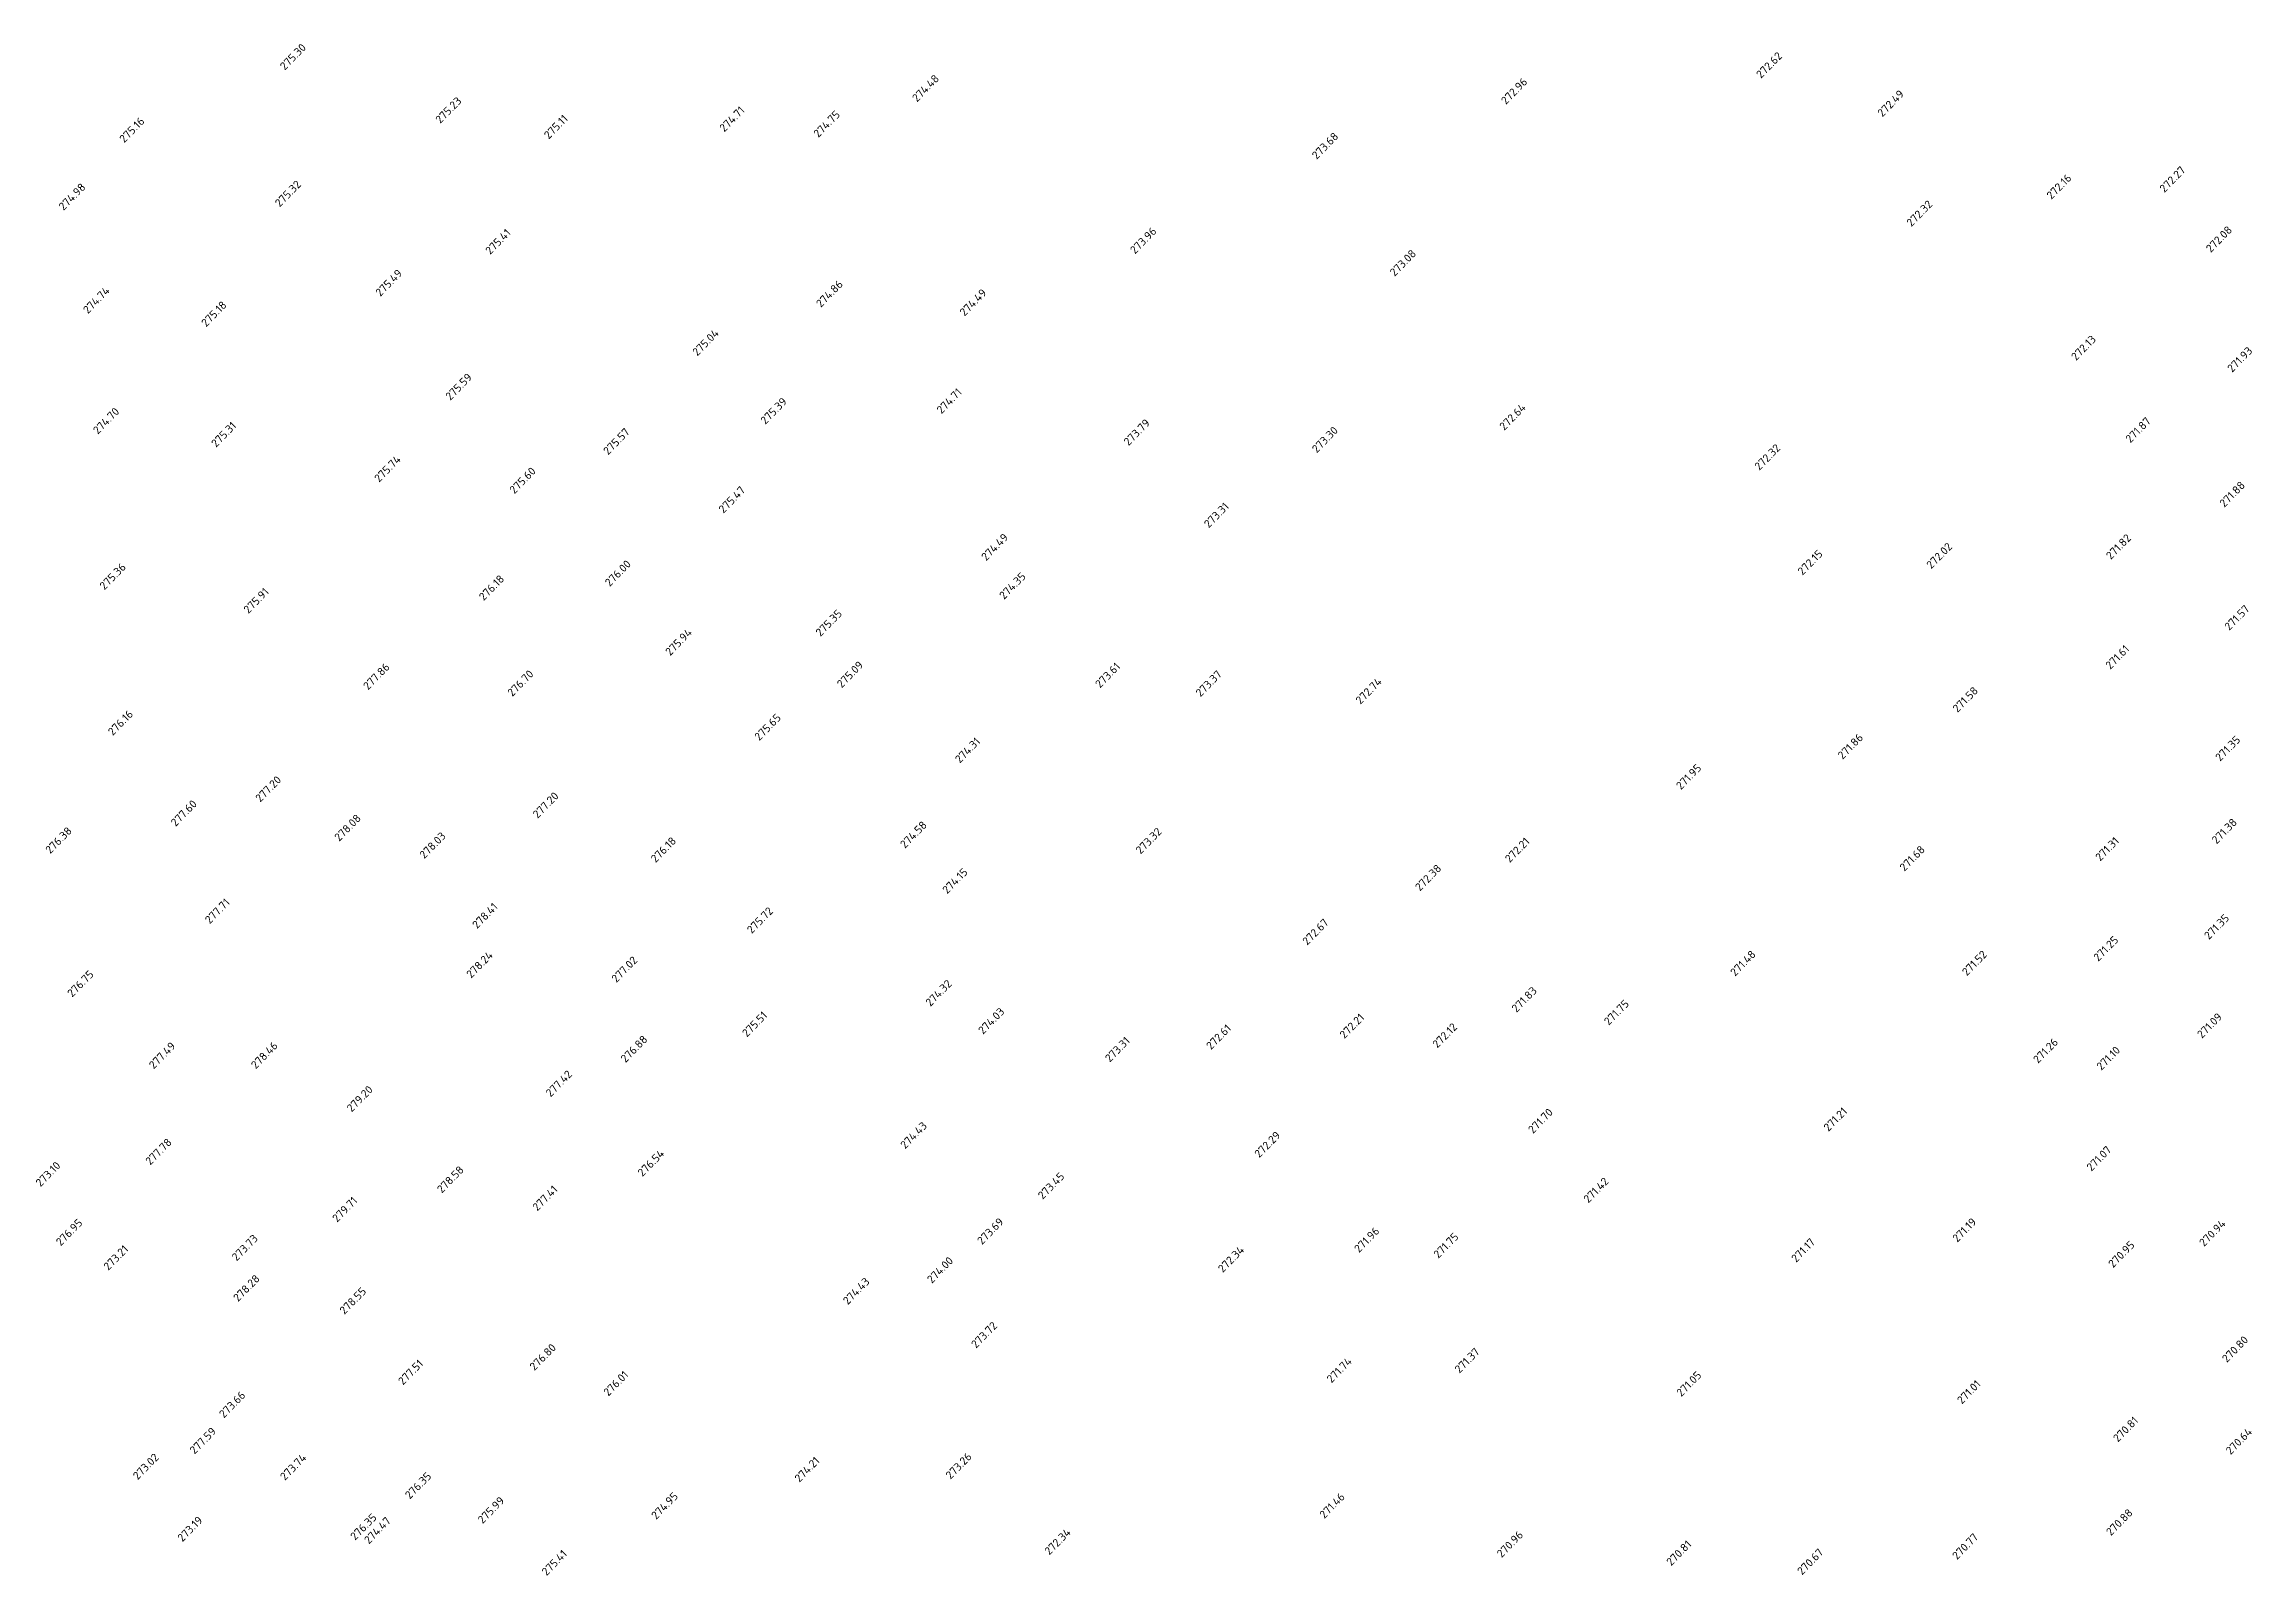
# Model space of a CAD drawing. Header units: metres. Extents: x 36952 to 37839, y 34980 to 35683.
# Drawn here: x 37191.6 to 37468.6, y 35144.2 to 35336.4 of the extents above; entities that cross this region are included whole.
import ezdxf

# ---------------------------------------------------------------- set-up
doc = ezdxf.new("R2010")
doc.units = ezdxf.units.M
doc.header["$LTSCALE"] = 5
doc.layers.add('Отметки', color=7, linetype='Continuous')
doc.styles.get("Standard").update_dxf_attribs({"font": 'simplex.shx'})

msp = doc.modelspace()

# ---------------------------------------------------------------- texts
at = {"layer": 'Отметки', "color": 7}
for s, p in [('275.30', (37221.79, 35333.11, 275.3)), ('272.62', (37407.03, 35332.07, 272.62)), ('274.48', (37301.12, 35329.11, 274.48)), ('272.96', (37375.02, 35328.79, 272.96)), ('275.23', (37241.3, 35326.41, 275.23)), ('272.49', (37422.26, 35327.24, 272.49)), ('275.16', (37201.64, 35323.99, 275.16)), ('275.11', (37254.92, 35324.46, 275.11)), ('274.71', (37276.94, 35325.35, 274.71)), ('274.75', (37288.74, 35324.65, 274.75)), ('273.68', (37351.28, 35321.91, 273.68)), ('272.27', (37457.65, 35317.75, 272.27)), ('274.98', (37194.03, 35315.5, 274.98)), ('275.32', (37221.16, 35315.93, 275.32)), ('272.16', (37443.47, 35316.89, 272.16)), ('272.32', (37425.9, 35313.47, 272.32)), ('275.41', (37247.57, 35309.96, 275.41)), ('273.96', (37328.47, 35310.03, 273.96)), ('272.08', (37463.47, 35310.22, 272.08)), ('273.08', (37361.06, 35307.23, 273.08)), ('275.49', (37233.78, 35304.7, 275.49)), ('274.74', (37197.09, 35302.53, 274.74)), ('275.18', (37211.92, 35300.89, 275.18)), ('274.86', (37289.07, 35303.32, 274.86)), ('274.49', (37307.09, 35302.23, 274.49)), ('275.04', (37273.55, 35297.23, 275.04)), ('272.13', (37446.56, 35296.66, 272.13)), ('271.93', (37466.15, 35295.18, 271.93)), ('275.59', (37242.56, 35291.67, 275.59)), ('274.71', (37304.2, 35289.97, 274.71)), ('274.70', (37198.34, 35287.41, 274.7)), ('275.39', (37282.09, 35288.64, 275.39)), ('272.64', (37374.81, 35287.9, 272.64)), ('275.31', (37213.17, 35285.77, 275.31)), ('275.57', (37262.36, 35284.82, 275.57)), ('273.79', (37327.67, 35285.97, 273.79)), ('273.30', (37351.29, 35285.07, 273.3)), ('271.87', (37453.38, 35286.33, 271.87)), ('275.74', (37233.63, 35281.38, 275.74)), ('272.32', (37406.82, 35282.88, 272.32)), ('275.60', (37250.6, 35279.93, 275.6)), ('275.47', (37276.84, 35277.5, 275.47)), ('271.88', (37465.17, 35278.25, 271.88)), ('273.31', (37337.74, 35275.66, 273.31)), ('274.49', (37309.8, 35271.53, 274.49)), ('272.02', (37428.39, 35270.51, 272.02)), ('271.82', (37450.93, 35271.68, 271.82)), ('275.36', (37199.16, 35267.88, 275.36)), ('276.00', (37262.57, 35268.3, 276)), ('272.15', (37412.24, 35269.71, 272.15)), ('275.91', (37217.23, 35264.91, 275.91)), ('276.18', (37246.76, 35266.52, 276.18)), ('274.35', (37312.05, 35266.68, 274.35)), ('275.35', (37289.01, 35262.03, 275.35)), ('271.57', (37465.79, 35262.78, 271.57)), ('275.94', (37270.15, 35259.62, 275.94)), ('271.61', (37450.86, 35257.91, 271.61)), ('277.86', (37232.24, 35255.32, 277.86)), ('276.70', (37250.34, 35254.49, 276.7)), ('275.09', (37291.68, 35255.58, 275.09)), ('273.61', (37324.09, 35255.56, 273.61)), ('273.37', (37336.7, 35254.45, 273.37)), ('272.74', (37356.77, 35253.52, 272.74)), ('271.58', (37431.69, 35252.49, 271.58)), ('276.16', (37200.21, 35249.58, 276.16)), ('275.65', (37281.33, 35248.95, 275.65)), ('274.31', (37306.5, 35246.13, 274.31)), ('271.86', (37417.27, 35246.61, 271.86)), ('271.35', (37464.64, 35246.36, 271.35)), ('271.95', (37396.98, 35242.8, 271.95)), ('277.20', (37218.71, 35241.23, 277.2)), ('277.60', (37208.1, 35238.18, 277.6)), ('277.20', (37253.52, 35239.21, 277.2)), ('276.38', (37192.36, 35234.75, 276.38)), ('278.08', (37228.62, 35236.32, 278.08)), ('274.58', (37299.61, 35235.44, 274.58)), ('273.32', (37329.18, 35234.71, 273.32)), ('271.38', (37464.2, 35235.98, 271.38)), ('278.03', (37239.3, 35234.13, 278.03)), ('276.18', (37268.33, 35233.64, 276.18)), ('272.21', (37375.51, 35233.64, 272.21)), ('271.68', (37425.03, 35232.55, 271.68)), ('271.31', (37449.59, 35233.83, 271.31)), ('274.15', (37304.91, 35229.72, 274.15)), ('272.38', (37364.23, 35230.07, 272.38)), ('277.71', (37212.38, 35225.97, 277.71)), ('278.41', (37245.92, 35225.35, 278.41)), ('275.72', (37280.39, 35224.73, 275.72)), ('272.67', (37350.09, 35223.28, 272.67)), ('271.35', (37463.24, 35223.99, 271.35)), ('271.25', (37449.35, 35221.25, 271.25)), ('278.24', (37245.18, 35219.14, 278.24)), ('277.02', (37263.4, 35218.59, 277.02)), ('271.48', (37403.78, 35219.38, 271.48)), ('271.52', (37432.86, 35219.43, 271.52)), ('276.75', (37195.11, 35216.76, 276.75)), ('274.32', (37302.8, 35215.59, 274.32)), ('274.03', (37309.41, 35212.09, 274.03)), ('271.83', (37376.35, 35214.85, 271.83)), ('271.75', (37387.93, 35213.23, 271.75)), ('275.51', (37279.78, 35211.75, 275.51)), ('272.61', (37338.02, 35210.16, 272.61)), ('272.21', (37354.76, 35211.55, 272.21)), ('272.12', (37366.41, 35210.36, 272.12)), ('271.09', (37462.36, 35211.59, 271.09)), ('277.49', (37205.35, 35207.74, 277.49)), ('278.46', (37218.16, 35207.75, 278.46)), ('276.88', (37264.55, 35208.54, 276.88)), ('273.31', (37325.32, 35208.6, 273.31)), ('271.26', (37441.79, 35208.44, 271.26)), ('271.10', (37449.74, 35207.58, 271.1)), ('277.42', (37255.15, 35204.23, 277.42)), ('279.20', (37230.18, 35202.33, 279.2)), ('271.70', (37378.42, 35199.64, 271.7)), ('271.21', (37415.49, 35199.91, 271.21)), ('277.78', (37204.91, 35195.68, 277.78)), ('274.43', (37299.64, 35197.71, 274.43)), ('272.29', (37344.07, 35196.6, 272.29)), ('273.10', (37191.14, 35192.96, 273.1)), ('276.54', (37266.68, 35194.24, 276.54)), ('271.07', (37448.49, 35194.92, 271.07)), ('278.58', (37241.5, 35192.16, 278.58)), ('273.45', (37316.9, 35191.38, 273.45)), ('271.42', (37385.37, 35190.93, 271.42)), ('279.71', (37228.36, 35188.51, 279.71)), ('277.41', (37253.48, 35189.91, 277.41)), ('276.95', (37193.68, 35185.54, 276.95)), ('273.69', (37309.28, 35185.69, 273.69)), ('271.96', (37356.59, 35184.69, 271.96)), ('271.19', (37431.66, 35186, 271.19)), ('270.94', (37462.62, 35185.46, 270.94)), ('273.21', (37199.65, 35182.46, 273.21)), ('273.73', (37215.75, 35183.64, 273.73)), ('272.34', (37339.5, 35182.19, 272.34)), ('271.75', (37366.54, 35183.99, 271.75)), ('271.17', (37411.44, 35183.47, 271.17)), ('270.95', (37451.21, 35182.8, 270.95)), ('274.00', (37302.99, 35180.84, 274)), ('278.28', (37215.93, 35178.54, 278.28)), ('278.55', (37229.27, 35176.94, 278.55)), ('274.43', (37292.44, 35178.16, 274.43)), ('273.72', (37308.53, 35172.7, 273.72)), ('270.80', (37465.49, 35170.9, 270.8)), ('277.51', (37236.62, 35168.07, 277.51)), ('276.80', (37253.12, 35169.9, 276.8)), ('271.74', (37353.14, 35168.34, 271.74)), ('271.37', (37369.2, 35169.56, 271.37)), ('276.01', (37262.39, 35166.68, 276.01)), ('271.05', (37397.03, 35166.62, 271.05)), ('271.01', (37432.24, 35165.68, 271.01)), ('273.66', (37214.15, 35163.94, 273.66)), ('277.59', (37210.47, 35159.4, 277.59)), ('270.81', (37451.82, 35160.91, 270.81)), ('270.64', (37465.96, 35159.34, 270.64)), ('273.02', (37203.34, 35156.19, 273.02)), ('273.74', (37221.81, 35156.1, 273.74)), ('276.35', (37237.48, 35153.77, 276.35)), ('274.21', (37286.37, 35155.87, 274.21)), ('273.26', (37305.33, 35156.26, 273.26)), ('274.95', (37268.39, 35151.21, 274.95)), ('271.46', (37352.24, 35151.32, 271.46)), ('276.35', (37230.62, 35148.59, 276.35)), ('275.99', (37246.62, 35150.67, 275.99)), ('270.88', (37450.94, 35149.15, 270.88)), ('273.19', (37208.94, 35148.4, 273.19)), ('274.47', (37232.35, 35148.12, 274.47)), ('272.34', (37317.73, 35146.74, 272.34)), ('270.96', (37374.49, 35146.42, 270.96)), ('270.77', (37431.63, 35146.16, 270.77)), ('275.41', (37254.64, 35144.15, 275.41)), ('270.81', (37395.76, 35145.38, 270.81)), ('270.67', (37412.18, 35144.23, 270.67))]:
    msp.add_text(s, height=1, rotation=45.4189, dxfattribs=at).set_placement(p)

doc.saveas('drawing.dxf')
